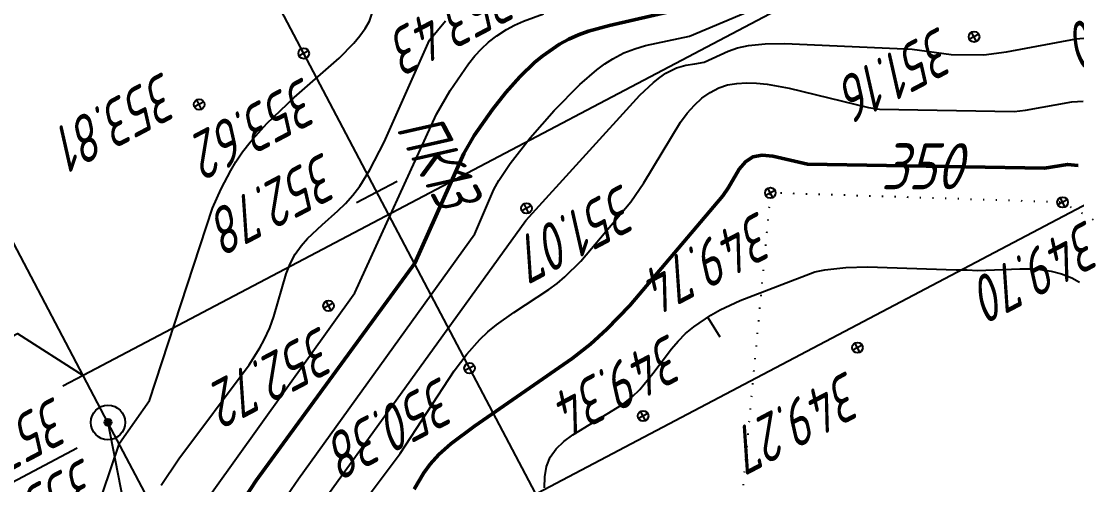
# Model space of a CAD drawing. Extents: x 1516777 to 1518423, y 2190420 to 2191479.
# Drawn here: x 1517152.5 to 1517244.2, y 2191085.5 to 2191125.7 of the extents above; entities that cross this region are included whole.
import ezdxf
from ezdxf.enums import TextEntityAlignment as Align

# ---------------------------------------------------------------- set-up
doc = ezdxf.new("R2010")
doc.units = 0
doc.linetypes.add('ИИDot', pattern=[1, 0, -1])
for name, color, linetype, lineweight in [('ИИ_ГЕОПУНКТ_025', 7, 'Continuous', 25), ('ИИ_КОНТУР_025', 7, 'ИИDot', 25), ('ИИ_ОТМЕТКА_025', 7, 'Continuous', 25), ('ИИ_ПИКЕТАЖ_025', 7, 'Continuous', 25), ('ИИ_РАЗМЕР_025', 7, 'Continuous', 25), ('ИИ_РЕЛЬЕФ_025', 34, 'Continuous', 25), ('ИИ_РЕЛЬЕФ_050', 34, 'Continuous', 50), ('ИИ_ТЕКСТ_025', 7, 'Continuous', 25), ('ИИ_ТРАССА_ТРУБ_025', 7, 'Continuous', 25)]:
    doc.layers.add(name, color=color, linetype=linetype, lineweight=lineweight)
doc.styles.add('VNIPISIMPLEXCUR', font='simplex.shx', dxfattribs={"width": 0.8, "oblique": 15})
doc.dimstyles.new('ИИ-2000-м-dm$2', dxfattribs={"dimscale": 2, "dimtxt": 2.5, "dimasz": 2.5, "dimexe": 1.25, "dimexo": 0, "dimgap": 1, "dimtad": 2, "dimtoh": 1, "dimzin": 1, "dimdsep": 46, "dimtxsty": 'VNIPISIMPLEXCUR', "dimcen": 2.5, "dimaunit": 1, "dimazin": 0, "dimtfac": 1, "dimtmove": 1, "dimatfit": 2, "dimfxl": 1, "dimarcsym": 0})

# ---------------------------------------------------------------- blocks, each defined once
blk = doc.blocks.new('ИИ050052Р')
at = {"linetype": 'Continuous', "lineweight": 25}
h = blk.add_hatch(color=0, dxfattribs=at)
edge = h.paths.add_edge_path()
edge.add_arc((0, 0), 0.15, 0, 360)
at = {"color": 0, "linetype": 'Continuous', "lineweight": 25}
for radius in [0.75, 0.15]:
    blk.add_circle((0, 0), radius, dxfattribs=at)
at = {"color": 0, "linetype": 'Continuous', "style": 'VNIPISIMPLEXCUR', "oblique": 15, "width": 0.8}
for tag, p in [('CENTRE', (1.45, 0.7)), ('HEIGHT', (1.45, -2.7))]:
    blk.add_attdef(tag, p, '', height=2, dxfattribs=at)
for tag, p in [('NUMBER', (-2, -1)), ('STATIONING', (-2, -4.4)), ('ALPHA', (-2, -7.8))]:
    blk.add_attdef(tag, text='', height=2, dxfattribs=at).set_placement(p, align=Align.RIGHT)
at = {"color": 253, "linetype": 'Continuous', "style": 'VNIPISIMPLEXCUR', "oblique": 15, "width": 0.8, "flags": 1}
blk.add_attdef('NOTE', text='', height=1.6, dxfattribs=at).set_placement((-2, -10.8), align=Align.RIGHT)
blk = doc.blocks.new('ИИ15001')
at = {"color": 0, "linetype": 'Continuous', "lineweight": 25}
blk.add_lwpolyline([(0, 1), (0, -1)], dxfattribs=at)
at = {"color": 0, "linetype": 'Continuous', "lineweight": 25, "style": 'VNIPISIMPLEXCUR', "oblique": 15, "width": 0.8}
blk.add_attdef('STATIONING', text='', height=2, dxfattribs=at).set_placement((0, 2), align=Align.CENTER)
at = {"color": 7, "linetype": 'Continuous', "lineweight": 25, "style": 'VNIPISIMPLEXCUR', "oblique": 15, "width": 0.8}
blk.add_attdef('HEIGHT', text='', height=2, dxfattribs=at).set_placement((0, -2), align=Align.TOP_CENTER)
blk = doc.blocks.new('PICKET')
at = {"color": 0, "linetype": 'Continuous', "lineweight": 25}
for p, q in [((-0.23, 0), (0.23, 0)), ((0, 0.23), (0, -0.23))]:
    blk.add_line(p, q, dxfattribs=at)
blk.add_circle((0, 0), 0.23, dxfattribs=at)
at = {"color": 0, "linetype": 'Continuous', "style": 'VNIPISIMPLEXCUR', "oblique": 15, "width": 0.8}
blk.add_attdef('OTMETKA', (1.25, 0.3), '', height=2, dxfattribs=at)
at = {"color": 8, "linetype": 'Continuous', "style": 'VNIPISIMPLEXCUR', "oblique": 15, "width": 0.8, "flags": 1}
blk.add_attdef('NOMER', (1.25, -2.7), '', height=2, dxfattribs=at)
blk = doc.blocks.new('ИИ053296')
at = {"color": 0, "linetype": 'Continuous', "lineweight": 25}
blk.add_lwpolyline([(0, 0), (1, 0)], dxfattribs=at)
blk = doc.blocks.new('*D37')
at = {"layer": 'Defpoints', "color": 0, "transparency": 16777216}
for p in [(1516997.989, 2191462.819), (1518374.713, 2191103.607), (1517445.628, 2190623.901), (1517459.226, 2190587.383), (1517312.459, 2190543.969)]:
    blk.add_point(p, dxfattribs=at)
at = {"layer": 'ИИ_РАЗМЕР_025', "color": 0, "lineweight": -2, "transparency": 16777216}
for p, q in [((1517451.907, 2190631.64), (1517459.402, 2190635.588)), ((1517448.197, 2190623.461), (1517451.907, 2190631.64))]:
    blk.add_line(p, q, dxfattribs=at)
blk.add_arc((1517445.242, 2190613.925), 9.984, 50.89386, 94.67139, dxfattribs=at)
at = {"layer": 'ИИ_РАЗМЕР_025', "color": 0, "transparency": 16777216}
for points in [[(1517444.615, 2190623.235), (1517444.243, 2190624.515), (1517440.588, 2190622.757)], [(1517452.055, 2190622.094), (1517451.024, 2190621.249), (1517454.075, 2190618.578)]]:
    blk.add_solid(points, dxfattribs=at)
at = {"layer": 'ИИ_РАЗМЕР_025', "color": 0, "transparency": 16777216, "insert": (1517457.495, 2190631.193), "char_height": 4, "attachment_point": 5, "rotation": 207.78205, "style": 'VNIPISIMPLEXCUR'}
blk.add_mtext('90%%d', dxfattribs=at)
blk = doc.blocks.new('*D41')
at = {"layer": 'Defpoints', "color": 0, "transparency": 16777216}
for p in [(1516997.989, 2191462.819), (1517637.12, 2190760.28), (1517426.977, 2190659.787), (1517400.06, 2190635.39), (1517459.226, 2190587.383)]:
    blk.add_point(p, dxfattribs=at)
at = {"layer": 'ИИ_РАЗМЕР_025', "color": 0, "lineweight": -2, "transparency": 16777216}
for p, q in [((1517435.445, 2190666.614), (1517442.939, 2190670.562)), ((1517429.663, 2190659.327), (1517435.445, 2190666.614))]:
    blk.add_line(p, q, dxfattribs=at)
blk.add_arc((1517426.573, 2190649.358), 10.437, 49.87738, 95.68737, dxfattribs=at)
at = {"layer": 'ИИ_РАЗМЕР_025', "color": 0, "transparency": 16777216}
for points in [[(1517425.731, 2190659.105), (1517425.347, 2190660.382), (1517421.709, 2190658.592)], [(1517433.819, 2190657.757), (1517432.78, 2190656.921), (1517435.807, 2190654.223)]]:
    blk.add_solid(points, dxfattribs=at)
at = {"layer": 'ИИ_РАЗМЕР_025', "color": 0, "transparency": 16777216, "insert": (1517441.033, 2190666.167), "char_height": 4, "attachment_point": 5, "rotation": 207.78205, "style": 'VNIPISIMPLEXCUR'}
blk.add_mtext('90%%d', dxfattribs=at)
blk = doc.blocks.new('*D60')
at = {"layer": 'Defpoints', "color": 0, "transparency": 16777216}
for p in [(1516865.23, 2191392.859), (1517280.222, 2190589.822), (1517301.19, 2190586.89), (1517251.66, 2190560.75), (1517312.459, 2190543.969)]:
    blk.add_point(p, dxfattribs=at)
at = {"layer": 'ИИ_РАЗМЕР_025', "color": 0, "lineweight": -2, "transparency": 16777216}
for p, q in [((1517270.29, 2190593.091), (1517259.155, 2190587.224)), ((1517278.662, 2190586.431), (1517270.29, 2190593.091))]:
    blk.add_line(p, q, dxfattribs=at)
blk.add_arc((1517292.315, 2190582.206), 14.291, 133.87156, 191.73384, dxfattribs=at)
at = {"layer": 'ИИ_РАЗМЕР_025', "color": 0, "transparency": 16777216}
for points in [[(1517282.02, 2190593.049), (1517282.8, 2190591.968), (1517285.653, 2190594.85)], [(1517278.949, 2190579.525), (1517277.695, 2190579.074), (1517279.676, 2190575.536)]]:
    blk.add_solid(points, dxfattribs=at)
at = {"layer": 'ИИ_РАЗМЕР_025', "color": 0, "transparency": 16777216, "insert": (1517265.856, 2190586.933), "char_height": 4, "attachment_point": 5, "rotation": 207.78205, "style": 'VNIPISIMPLEXCUR'}
blk.add_mtext("90°2'", dxfattribs=at)

msp = doc.modelspace()

# ---------------------------------------------------------------- linework, layer by layer
at = {"layer": 'ИИ_ГЕОПУНКТ_025', "elevation": 353.68}
msp.add_lwpolyline([(1517160.06, 2191090.88), (1517162.407, 2191078.686), (1517133.457, 2191063.433)], dxfattribs=at)
at = {"layer": 'ИИ_ГЕОПУНКТ_025'}
msp.add_lwpolyline([(1517157.394, 2191088.63), (1517145.074, 2191082.14)], dxfattribs=at)
at = {"layer": 'ИИ_КОНТУР_025', "flags": 128}
msp.add_lwpolyline([(1517271.493, 2191093.806), (1517242.981, 2191110.002), (1517217.593, 2191110.821), (1517214.271, 2191075.209), (1517197.782, 2191063.954), (1517195.63, 2191023.36), (1517197.496, 2191000.467)], dxfattribs=at)
at = {"layer": 'ИИ_ПИКЕТАЖ_025', "color": 4}
msp.add_lwpolyline([(1517139.154, 2191091.722), (1517152.197, 2191098.594), (1517157.914, 2191094.953)], dxfattribs=at)
at = {"layer": 'ИИ_РЕЛЬЕФ_025'}
for points, elevation in [([(1517152.487, 2191064.232), (1517152.706, 2191065.151), (1517153.046, 2191065.973), (1517153.798, 2191067.557), (1517161.073, 2191089.082), (1517163.652, 2191092.78), (1517169.132, 2191109.501), (1517169.892, 2191111.18), (1517170.727, 2191112.771), (1517171.176, 2191113.529), (1517171.756, 2191114.396), (1517172.402, 2191115.236), (1517173.846, 2191116.843), (1517176.238, 2191119.095), (1517180.13, 2191122.528), (1517181.409, 2191123.825), (1517181.946, 2191124.463), (1517182.402, 2191125.096), (1517182.766, 2191125.727), (1517183.089, 2191126.69)], 353.5), ([(1517167.136, 2191082.057), (1517181.511, 2191102.142), (1517188.599, 2191117.654), (1517189.782, 2191119.724), (1517191.376, 2191122.03), (1517191.929, 2191122.726), (1517192.498, 2191123.346), (1517193.12, 2191123.916), (1517193.835, 2191124.461), (1517194.679, 2191125.006), (1517195.383, 2191125.389), (1517196.16, 2191125.741), (1517197.9, 2191126.366)], 352.5), ([(1517175.023, 2191083.657), (1517176.594, 2191085.97), (1517191.93, 2191107.271), (1517193.567, 2191111.105), (1517194.001, 2191111.905), (1517194.999, 2191113.388), (1517196.733, 2191115.609), (1517198.814, 2191117.991), (1517201.042, 2191120.232), (1517202.511, 2191121.498), (1517203.218, 2191122.029), (1517203.898, 2191122.478), (1517204.855, 2191122.981), (1517205.809, 2191123.347), (1517206.761, 2191123.612), (1517210.563, 2191124.426), (1517216.371, 2191126.858)], 351.5), ([(1517164.666, 2191085.442), (1517166.222, 2191087.714), (1517172.316, 2191095.891), (1517173.249, 2191097.368), (1517173.631, 2191098.058), (1517174.107, 2191099.086), (1517174.472, 2191100.085), (1517175.536, 2191103.8), (1517175.886, 2191104.663), (1517176.332, 2191105.506), (1517176.832, 2191106.216), (1517177.399, 2191106.865), (1517178.671, 2191108.06), (1517180.023, 2191109.254), (1517180.691, 2191109.902), (1517181.334, 2191110.612), (1517181.935, 2191111.403), (1517182.814, 2191112.813), (1517184.058, 2191115.217), (1517187.983, 2191124.1), (1517189.377, 2191125.759)], 353), ([(1517179.17, 2191084.587), (1517196.366, 2191108.413), (1517206.26, 2191119.299), (1517207.452, 2191120.41), (1517207.999, 2191120.855), (1517208.507, 2191121.214), (1517209.444, 2191121.689), (1517210.266, 2191121.906), (1517211.041, 2191122.021), (1517211.84, 2191122.188), (1517213.941, 2191123.142), (1517214.739, 2191123.422), (1517215.708, 2191123.636), (1517217.129, 2191123.776), (1517218.819, 2191123.811), (1517229.913, 2191123.31), (1517233.294, 2191122.856), (1517236.131, 2191122.808), (1517238.116, 2191123.068), (1517244.166, 2191124.191), (1517245.147, 2191124.277)], 351), ([(1517182.669, 2191084.482), (1517185.436, 2191088.192), (1517190.122, 2191095.372), (1517191.216, 2191096.803), (1517192.356, 2191098.088), (1517193.06, 2191098.758), (1517193.793, 2191099.363), (1517195.311, 2191100.438), (1517198.349, 2191102.415), (1517199.065, 2191102.953), (1517199.747, 2191103.534), (1517201.119, 2191104.902), (1517205.488, 2191110.053), (1517206.608, 2191111.689), (1517209.793, 2191116.967), (1517210.375, 2191117.739), (1517210.991, 2191118.438), (1517211.648, 2191119.05), (1517212.357, 2191119.553), (1517213.117, 2191119.949), (1517213.872, 2191120.195), (1517214.675, 2191120.338), (1517215.521, 2191120.391), (1517216.404, 2191120.364), (1517217.319, 2191120.27), (1517219.225, 2191119.923), (1517226.121, 2191118.231), (1517227.063, 2191118.08), (1517238.765, 2191117.883), (1517239.756, 2191118.003), (1517243.79, 2191118.738), (1517244.762, 2191118.796)], 350.5), ([(1517197.981, 2191085.203), (1517198.007, 2191086.168), (1517198.156, 2191087.062), (1517198.475, 2191087.856), (1517198.998, 2191088.576), (1517199.665, 2191089.22), (1517200.442, 2191089.806), (1517204.845, 2191092.494), (1517205.603, 2191093.109), (1517206.244, 2191093.75), (1517207.378, 2191095.131), (1517208.994, 2191097.268), (1517209.586, 2191097.949), (1517210.235, 2191098.595), (1517210.961, 2191099.193), (1517212.431, 2191100.194), (1517213.236, 2191100.659), (1517214.972, 2191101.479), (1517221.455, 2191103.956), (1517222.337, 2191104.126), (1517224.155, 2191104.331), (1517226.03, 2191104.395), (1517233.74, 2191104.13), (1517234.69, 2191104.13), (1517235.6, 2191104.092), (1517239.251, 2191104.229), (1517240.162, 2191104.227), (1517241.071, 2191104.168), (1517241.978, 2191104.029), (1517242.88, 2191103.79), (1517243.778, 2191103.428), (1517244.461, 2191103.058)], 349.5)]:
    msp.add_lwpolyline(points, dxfattribs=dict(at, elevation=elevation))
at = {"layer": 'ИИ_РЕЛЬЕФ_050'}
for points, elevation in [([(1517171.452, 2191083.565), (1517172.92, 2191085.833), (1517186.72, 2191104.707), (1517190.981, 2191114.243), (1517191.872, 2191115.796), (1517193.458, 2191118.071), (1517194.615, 2191119.544), (1517195.837, 2191120.917), (1517197.14, 2191122.163), (1517197.829, 2191122.732), (1517199.288, 2191123.742), (1517200.086, 2191124.176), (1517200.927, 2191124.546), (1517201.802, 2191124.863), (1517203.633, 2191125.374), (1517209.286, 2191126.664)], 352), ([(1517186.654, 2191085.084), (1517187.5, 2191086.506), (1517188.05, 2191087.265), (1517188.8, 2191088.098), (1517189.841, 2191089.027), (1517191.881, 2191090.552), (1517200.391, 2191096.428), (1517201.958, 2191097.688), (1517203.379, 2191098.983), (1517205.395, 2191101.045), (1517213.452, 2191110.558), (1517213.944, 2191111.297), (1517214.886, 2191112.869), (1517215.422, 2191113.515), (1517216.061, 2191113.944), (1517216.884, 2191114.095), (1517217.821, 2191114.002), (1517220.833, 2191113.305), (1517241.4, 2191112.957), (1517243.407, 2191113.289), (1517244.334, 2191113.188)], 350)]:
    msp.add_lwpolyline(points, dxfattribs=dict(at, elevation=elevation))
at = {"layer": 'ИИ_ТЕКСТ_025'}
for points in [[(1517274.407, 2190873.754), (1517444.02, 2190963.112), (1517327.501, 2191184.299), (1517157.914, 2191094.953)], [(1517237.842, 2190857.393), (1517423.409, 2190955.157), (1517320.873, 2191149.801), (1517135.285, 2191052.027)]]:
    msp.add_lwpolyline(points, dxfattribs=at)
at = {"layer": 'ИИ_ТРАССА_ТРУБ_025', "color": 34}
msp.add_lwpolyline([(1517460.164, 2190499.797), (1517423.844, 2190568.744), (1517459.226, 2190587.383), (1516997.989, 2191462.819)], dxfattribs=at)
at = {"layer": 'ИИ_ТРАССА_ТРУБ_025', "color": 4}
msp.add_lwpolyline([(1518356.054, 2191139.03), (1518326.78, 2191123.61), (1518126.36, 2191018.02), (1517878.75, 2190887.57), (1517637.12, 2190760.28), (1517400.06, 2190635.39), (1517285.1, 2190853.45), (1517160.06, 2191090.88), (1517083.07, 2191237.03), (1516971.455, 2191448.836)], dxfattribs=at)

# ---------------------------------------------------------------- block references
at = {"layer": 'ИИ_ГЕОПУНКТ_025'}
ref = msp.add_blockref('ИИ050052Р', (1517160.06, 2191090.88, 353.68), dxfattribs=dict(at, xscale=2, yscale=2, zscale=2, rotation=207.7819444444445))
ref.add_attrib('NUMBER', 'Т.50628', dxfattribs={"layer": '0', "color": 0, "linetype": 'Continuous', "height": 4, "rotation": 207.78194, "style": 'VNIPISIMPLEXCUR', "oblique": 15, "width": 0.8}).set_placement((1517146.126, 2191068.815), align=Align.RIGHT)
ref.add_attrib('CENTRE', '353.94', (1517158.079, 2191087.922), dxfattribs={"layer": '0', "color": 0, "linetype": 'Continuous', "height": 4, "rotation": 207.78194, "style": 'VNIPISIMPLEXCUR', "oblique": 15, "width": 0.7})
ref.add_attrib('HEIGHT', '353.68', (1517155.513, 2191093.235), dxfattribs={"layer": '0', "color": 0, "linetype": 'Continuous', "height": 4, "rotation": 207.78194, "style": 'VNIPISIMPLEXCUR', "oblique": 15, "width": 0.7})
ref.add_attrib('STATIONING', 'ПК215+95.40', dxfattribs={"layer": '0', "color": 0, "linetype": 'Continuous', "height": 4, "rotation": 207.78194, "style": 'VNIPISIMPLEXCUR', "oblique": 15, "width": 0.8}).set_placement((1517131.504, 2191067.936), align=Align.RIGHT)
at = {"layer": 'ИИ_ОТМЕТКА_025'}
ref = msp.add_blockref('PICKET', (1517252.454, 2191132.304, 351.8), dxfattribs=dict(at, xscale=2, yscale=2, zscale=2, rotation=207.7819444444445))
ref.add_attrib('OTMETKA', '351.80', (1517252.873, 2191130.255, 351.8), dxfattribs={"layer": '0', "color": 0, "linetype": 'Continuous', "height": 4, "rotation": 207.78194, "style": 'VNIPISIMPLEXCUR', "oblique": 15, "width": 0.7})
ref = msp.add_blockref('PICKET', (1517186.105, 2191127.358, 353.43), dxfattribs=dict(at, xscale=2, yscale=2, zscale=2, rotation=207.7819444444445))
ref.add_attrib('OTMETKA', '353.43', (1517194.523, 2191130.11, 353.43), dxfattribs={"layer": '0', "color": 0, "linetype": 'Continuous', "height": 4, "rotation": 207.78194, "style": 'VNIPISIMPLEXCUR', "oblique": 15, "width": 0.7})
ref = msp.add_blockref('PICKET', (1517235.287, 2191124.385, 351.16), dxfattribs=dict(at, xscale=2, yscale=2, zscale=2, rotation=207.7819444444445))
ref.add_attrib('OTMETKA', '351.16', (1517232.379, 2191125.379, 351.16), dxfattribs={"layer": '0', "color": 0, "linetype": 'Continuous', "height": 4, "rotation": 207.78194, "style": 'VNIPISIMPLEXCUR', "oblique": 15, "width": 0.7})
ref = msp.add_blockref('PICKET', (1517177.06, 2191122.939, 353.62), dxfattribs=dict(at, xscale=2, yscale=2, zscale=2, rotation=207.7819444444445))
ref.add_attrib('OTMETKA', '353.62', (1517177.14, 2191120.994, 353.62), dxfattribs={"layer": '0', "color": 0, "linetype": 'Continuous', "height": 4, "rotation": 207.78194, "style": 'VNIPISIMPLEXCUR', "oblique": 15, "width": 0.7})
ref = msp.add_blockref('PICKET', (1517167.98, 2191118.503, 353.81), dxfattribs=dict(at, xscale=2, yscale=2, zscale=2, rotation=207.7819444444445))
ref.add_attrib('OTMETKA', '353.81', (1517164.956, 2191121.447, 353.81), dxfattribs={"layer": '0', "color": 0, "linetype": 'Continuous', "height": 4, "rotation": 207.78194, "style": 'VNIPISIMPLEXCUR', "oblique": 15, "width": 0.7})
ref = msp.add_blockref('PICKET', (1517196.41, 2191109.477, 351.07), dxfattribs=dict(at, xscale=2, yscale=2, zscale=2, rotation=207.7819444444445))
ref.add_attrib('OTMETKA', '351.07', (1517204.852, 2191111.723, 351.07), dxfattribs={"layer": '0', "color": 0, "linetype": 'Continuous', "height": 4, "rotation": 207.78194, "style": 'VNIPISIMPLEXCUR', "oblique": 15, "width": 0.7})
ref = msp.add_blockref('PICKET', (1517217.593, 2191110.821, 349.74), dxfattribs=dict(at, xscale=2, yscale=2, zscale=2, rotation=207.7819444444445))
ref.add_attrib('OTMETKA', '349.74', (1517216.68, 2191109.34, 349.74), dxfattribs={"layer": '0', "color": 0, "linetype": 'Continuous', "height": 4, "rotation": 207.78194, "style": 'VNIPISIMPLEXCUR', "oblique": 15, "width": 0.7})
ref = msp.add_blockref('PICKET', (1517242.981, 2191110.002, 349.7), dxfattribs=dict(at, xscale=2, yscale=2, zscale=2, rotation=207.7819444444445))
ref.add_attrib('OTMETKA', '349.70', (1517245.158, 2191108.573, 349.7), dxfattribs={"layer": '0', "color": 0, "linetype": 'Continuous', "height": 4, "rotation": 207.78194, "style": 'VNIPISIMPLEXCUR', "oblique": 15, "width": 0.7})
ref = msp.add_blockref('PICKET', (1517179.219, 2191101.013, 352.72), dxfattribs=dict(at, xscale=2, yscale=2, zscale=2, rotation=207.7819444444445))
ref.add_attrib('OTMETKA', '352.72', (1517178.622, 2191099.353, 352.72), dxfattribs={"layer": '0', "color": 0, "linetype": 'Continuous', "height": 4, "rotation": 207.78194, "style": 'VNIPISIMPLEXCUR', "oblique": 15, "width": 0.7})
ref = msp.add_blockref('PICKET', (1517206.54, 2191091.441, 349.34), dxfattribs=dict(at, xscale=2, yscale=2, zscale=2, rotation=207.7819444444445))
ref.add_attrib('OTMETKA', '349.34', (1517208.893, 2191098.69, 349.34), dxfattribs={"layer": '0', "color": 0, "linetype": 'Continuous', "height": 4, "rotation": 207.78194, "style": 'VNIPISIMPLEXCUR', "oblique": 15, "width": 0.7})
ref = msp.add_blockref('PICKET', (1517225.156, 2191097.377, 349.27), dxfattribs=dict(at, xscale=2, yscale=2, zscale=2, rotation=207.7819444444445))
ref.add_attrib('OTMETKA', '349.27', (1517224.352, 2191095.466, 349.27), dxfattribs={"layer": '0', "color": 0, "linetype": 'Continuous', "height": 4, "rotation": 207.78194, "style": 'VNIPISIMPLEXCUR', "oblique": 15, "width": 0.7})
ref = msp.add_blockref('PICKET', (1517191.468, 2191095.593, 350.38), dxfattribs=dict(at, xscale=2, yscale=2, zscale=2, rotation=207.7819444444445))
ref.add_attrib('OTMETKA', '350.38', (1517189.069, 2191094.965, 350.38), dxfattribs={"layer": '0', "color": 0, "linetype": 'Continuous', "height": 4, "rotation": 207.78194, "style": 'VNIPISIMPLEXCUR', "oblique": 15, "width": 0.7})
at = {"layer": 'ИИ_ПИКЕТАЖ_025', "color": 34}
ref = msp.add_blockref('ИИ15001', (1517183.414, 2191110.879, 352.78), dxfattribs=dict(at, xscale=2, yscale=2, zscale=2, rotation=297.7831999999999))
ref.add_attrib('STATIONING', 'ПК13', dxfattribs={"layer": '0', "color": 0, "linetype": 'Continuous', "lineweight": 25, "height": 4, "rotation": 297.7832, "style": 'VNIPISIMPLEXCUR', "oblique": 15, "width": 0.7}).set_placement((1517186.953, 2191112.744), align=Align.CENTER)
ref.add_attrib('HEIGHT', '352.78', dxfattribs={"layer": '0', "color": 7, "linetype": 'Continuous', "lineweight": 25, "height": 4, "rotation": 207.78194, "style": 'VNIPISIMPLEXCUR', "oblique": 15, "width": 0.7}).set_placement((1517175.751, 2191108.293), align=Align.TOP_CENTER)
at = {"layer": 'ИИ_ПИКЕТАЖ_025', "color": 4}
ref = msp.add_blockref('ИИ15001', (1517157.914, 2191094.953, 353.73), dxfattribs=dict(at, xscale=2, yscale=2, zscale=2, rotation=297.7796999999999))
ref.add_attrib('STATIONING', 'ПК216', dxfattribs={"layer": '0', "color": 0, "linetype": 'Continuous', "lineweight": 25, "height": 4, "rotation": 207.78194, "style": 'VNIPISIMPLEXCUR', "oblique": 15, "width": 0.7}).set_placement((1517146.14, 2191094.286), align=Align.CENTER)
ref.add_attrib('HEIGHT', '353.73', dxfattribs={"layer": '0', "color": 7, "linetype": 'Continuous', "lineweight": 25, "height": 4, "rotation": 207.78194, "style": 'VNIPISIMPLEXCUR', "oblique": 15, "width": 0.7}).set_placement((1517145.442, 2191096.252), align=Align.TOP_CENTER)
at = {"layer": 'ИИ_РЕЛЬЕФ_025', "xscale": 2, "yscale": 2, "zscale": 2, "rotation": 301.3781506559345}
msp.add_blockref('ИИ053296', (1517212.159, 2191100.01, 349.5), dxfattribs=at)

# ---------------------------------------------------------------- texts
at = {"layer": 'ИИ_РЕЛЬЕФ_025', "style": 'VNIPISIMPLEXCUR', "oblique": 15, "width": 0.8}
msp.add_text('350', height=4, rotation=0.15894, dxfattribs=at).set_placement((1517230.729, 2191113.14, 350), align=Align.MIDDLE)

# ---------------------------------------------------------------- dimensions: what is measured, and where the dimension line sits
at = {"layer": 'ИИ_РАЗМЕР_025'}
for base, line2, picture, middle in [((1517445.628, 2190623.901), ((1518374.713, 2191103.607), (1517312.459, 2190543.969)), '*D37', (1517457.495, 2190631.193)), ((1517426.977, 2190659.787), ((1517637.12, 2190760.28), (1517400.06, 2190635.39)), '*D41', (1517441.033, 2190666.167))]:
    dim = msp.add_angular_dim_2l(base=base, line1=((1517459.226, 2190587.383), (1516997.989, 2191462.819)), line2=line2, text='90%%d', dimstyle='ИИ-2000-м-dm$2', override={"dimtxt": 2, "dimasz": 2, "dimgap": 0.5, "dimzin": 0}, dxfattribs=at)
    dim.commit()
    dim.dimension.update_dxf_attribs({"geometry": picture, "text_midpoint": middle, "dimtype": 162})
dim = msp.add_angular_dim_2l(base=(1517280.222, 2190589.822), line1=((1517251.66, 2190560.75), (1517301.19, 2190586.89)), line2=((1517312.459, 2190543.969), (1516865.23, 2191392.859)), dimstyle='ИИ-2000-м-dm$2', override={"dimtxt": 2, "dimasz": 2, "dimgap": 0.5, "dimzin": 0}, dxfattribs=at)
dim.commit()
dim.dimension.update_dxf_attribs({"geometry": '*D60', "text_midpoint": (1517265.856, 2190586.933), "dimtype": 162})

doc.saveas('drawing.dxf')
